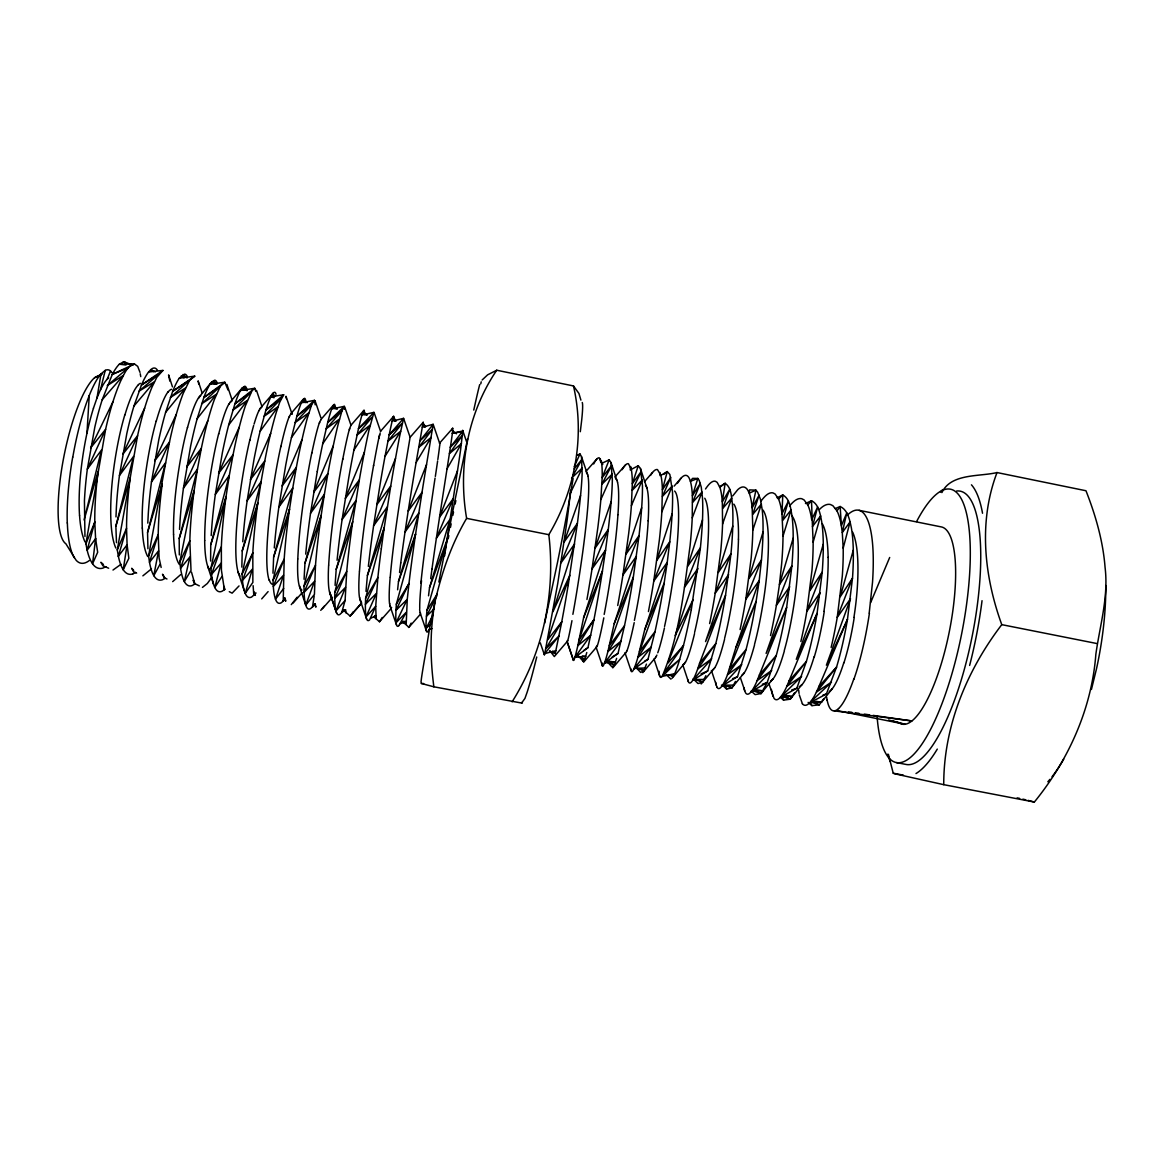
<?xml version="1.0" encoding="UTF-8"?>
<svg xmlns="http://www.w3.org/2000/svg" width="1164" height="1164" viewBox="0 0 1164 1164"><rect width="100%" height="100%" fill="white"/><g stroke="black" fill="none" stroke-linecap="round" stroke-linejoin="round"><path stroke-width="1.5" d="M740.1 629.549A101.559 14.826 -81.4 0 0 745.818 599.329L751.187 557.963A101.501 17.562 -81.4 0 0 752.832 530.042L752.177 507.824A101.53 19.803 -80.5 0 0 749.238 493.172L747.812 490.219A101.617 20.603 -78.9 0 0 737.685 489.753L732.738 495.908M335.072 585.303L336.207 569.312L352.721 521.632L334.825 592.258L334.781 598.383A103.043 11.713 -80.4 0 0 335.916 611.013L345.111 600.391L346.727 571.364A102.956 8.846 -81.4 0 1 352.707 521.647L359.341 479.888A102.956 6.009 -81.4 0 1 364.405 452.229A102.97 3.71 -80.4 0 1 368.843 430.709L373.95 412.362L361.975 415.039A103.014 4.365 -80.5 0 0 358.512 428.527M228.1 390.129L224.783 382.228L220.229 386.448L214.336 399.616A103.567 13.371 -80.5 0 0 207.789 420.844A103.552 15.685 -81.5 0 0 201.328 448.402L197.444 469.15L179.198 538.583L179.314 554.922M241.836 567.115L242.228 550.921L261.056 481.78L264.752 461.046A103.305 11.786 -81.5 0 1 270.659 433.445A103.32 9.487 -80.5 0 1 276.363 412.1L279.724 402.191L283.681 394.814L270.95 396.677A103.363 10.141 -80.5 0 0 265.93 409.961L260.096 431.32A103.349 12.44 -81.5 0 0 254.087 458.922L247.132 500.767A103.407 15.292 -81.4 0 0 243.552 532.006L242.767 541.769M709.618 623.555A101.675 13.008 -81.4 0 0 715.205 593.276L720.662 551.882A101.617 15.758 -81.4 0 0 722.582 523.989L722.32 501.815A101.646 17.998 -80.5 0 0 719.847 487.25L717.126 482.333L715.438 481.314A101.617 18.77 -78.8 0 0 707.072 486.785A101.748 17.766 -77.2 0 0 705.515 488.982M255.789 391.38L254.756 388.281L252.253 390.187L245.386 405.858A103.436 11.422 -80.5 0 0 239.26 427.159A103.436 13.735 -81.5 0 0 233.076 454.731L229.293 475.465L210.742 544.752L210.611 561.033M272.987 573.197L273.627 557.061L292.761 488.065L296.354 467.331A103.189 9.85 -81.4 0 1 301.985 439.73A103.203 7.551 -80.5 0 1 307.267 418.312L311.588 404.883L314.484 400.343L315.182 404.81M393.679 417.629A102.883 1.659 -78.8 0 0 393.592 416.392L392.166 421.135L403.588 418.342L399.528 436.878A102.854 1.804 -80.4 0 0 395.498 458.485A102.839 4.089 -81.4 0 0 390.711 486.145L384.193 527.859L365.612 598.252L365.409 604.334A102.927 9.778 -80.4 0 0 366.034 616.847L375.71 606.342L377.878 577.46A102.839 6.926 -81.4 0 1 381.283 548.768M451.996 429.763A102.752 2.139 -78.9 0 1 452.665 430.695L452.359 433.284L462.792 430.986L460.682 449.173A102.621 1.979 -80.4 0 1 457.481 470.838L446.918 540.256A102.665 3.114 -81.4 0 0 445.39 550.688M659.1 671.279A101.719 8.323 -78.7 0 0 662.171 676.4C679.66 635.399 684.068 589.697 690.077 545.785A101.734 13.924 -81.4 0 0 692.245 517.907L692.391 495.791A101.748 16.18 -80.5 0 0 690.398 481.299L689.321 478.419A101.835 16.98 -78.9 0 0 680.925 478.302L674.116 486.13M273.627 557.061L289.53 509.148A103.189 12.702 -81.4 0 0 284.191 559.142L283.216 601.133L281.31 602.705A103.174 16.252 -78.8 0 1 275.504 599.227A103.276 15.583 -80.4 0 1 273.307 586.409L273.031 580.225L289.53 509.148L292.761 488.065L278.865 507.038A103.29 13.357 -81.4 0 0 275.141 538.204L274.282 547.938M943.742 784.667C943.567 726.409 966.775 670.493 1001.768 624.646C984.177 576.18 978.298 521.603 997.024 472.555L1085.968 490.742C1095.615 515.317 1103.021 540.998 1105.072 567.406C1108.695 596.943 1099.834 625.563 1095.848 654.328C1091.759 708.672 1068.523 760.048 1034.345 802.054L943.742 784.667L894.374 773.711L893.225 773.202L888.394 754.33M242.025 574.187L252.821 552.987L252.864 582.437L245.182 593.407A103.392 17.533 -80.4 0 1 242.461 580.399L242.025 574.187L257.826 502.892L261.056 481.78L247.132 500.767L264.752 461.046L250.362 479.655L270.659 433.445M782.048 512.102L782.79 494.918L777.116 497.814M115.978 516.918L116.415 507.053A103.887 23.178 -81.5 0 1 119.441 475.538L126.818 433.561A103.829 20.283 -81.5 0 1 133.947 406.061L141.499 384.949L162.916 370.428L148.599 372A103.843 17.969 -80.5 0 0 141.499 384.935M304.066 579.265L304.953 563.187L324.378 494.336L327.884 473.617A103.072 7.93 -81.4 0 1 333.224 445.987A103.087 5.631 -80.5 0 1 338.098 424.525L341.91 410.994L344.253 406.352L331.696 408.942A103.13 6.286 -80.5 0 0 327.724 422.357M648.435 611.551A101.908 9.341 -81.4 0 0 653.761 581.127L659.406 539.674A101.85 12.106 -81.4 0 0 661.85 511.825L662.389 489.753A101.865 14.346 -80.5 0 0 660.876 475.349L657.5 469.616A101.85 15.132 -78.8 0 0 650.501 475.392M147.799 523.145L148.308 513.324A103.756 21.185 -81.5 0 1 151.48 481.867L158.755 439.919A103.712 18.304 -81.5 0 1 165.608 412.405L172.723 391.235A103.727 16.005 -80.5 0 1 179.3 378.184L184.61 374.124A103.698 15.19 -78.8 0 1 187.215 376.307M396.327 604.232L408.971 583.542L407.255 599.387L395.964 610.285L396.327 604.232L415.592 534.058L422.008 492.372A102.723 2.197 -81.4 0 1 426.519 464.698L433.154 424.307L422.299 427.217L416.072 462.574L431.073 437.46L418.705 447.413L432.441 429.254L419.84 440.952L433.154 424.307L439.628 443.208A85.554 2.037 -78.7 0 1 439.803 443.251M79.545 515.637A86.587 21.738 -82.1 0 1 82.062 461.57A86.573 18.828 -82.1 0 1 86.98 433.124L89.25 395.527A94.808 20.108 -79.9 0 1 101.006 373.862L105.24 370.385A92.902 19.235 -78.7 0 1 110.507 370.952L111.933 372.655M179.532 529.373L180.129 519.566A103.64 19.221 -81.5 0 1 183.446 488.182L190.605 446.263A103.581 16.34 -81.5 0 1 197.167 418.72L203.86 397.506L224.783 382.228L209.927 384.367A103.611 14.041 -80.5 0 0 203.86 397.477M617.72 605.513A102.01 7.493 -81.4 0 0 622.929 575.031L628.676 533.548A101.966 10.258 -81.4 0 0 631.383 505.714L632.314 483.715A101.981 12.513 -80.4 0 0 631.295 469.383L628.444 463.752A101.952 13.299 -78.8 0 0 622.129 469.689M211.193 535.571L211.877 525.808A103.523 17.256 -81.5 0 1 215.325 494.482L222.382 452.592A103.465 14.39 -81.5 0 1 228.668 425.035L234.939 403.748A103.494 12.091 -80.5 0 1 240.468 390.507L244.673 386.244A103.465 11.276 -78.8 0 1 247.132 390.668M366.005 591.341L367.402 575.409L387.379 506.849L373.6 525.764A102.941 7.566 -81.4 0 0 369.468 556.727L368.348 566.388M586.947 599.475A102.126 5.645 -81.4 0 0 592.025 568.934L597.874 527.408A102.068 8.424 -81.4 0 0 600.842 499.603L602.166 477.647A102.097 10.68 -80.4 0 0 601.643 463.403L599.329 457.874A102.068 11.451 -78.8 0 0 593.684 463.956M428.527 595.808L429.531 587.573L446.918 540.256L426.97 610.212L426.461 616.222A102.694 5.951 -80.4 0 0 426.039 628.487L430.782 623.933M544.446 653.746A102.17 0.917 -78.7 0 0 544.752 653.615L557.745 583.47L566.984 521.268A102.185 6.562 -81.4 0 0 570.229 493.478L570.535 490.262M630.233 469.994L630.568 466.546L631.324 469.863M305.71 554.108L306.656 544.417A103.174 11.407 -81.4 0 1 310.526 513.295L317.277 471.507M337.065 560.248L338.098 550.587A103.058 9.487 -81.4 0 1 342.1 519.537L348.749 477.778A102.999 6.649 -81.4 0 1 353.9 450.133L358.497 428.614L373.95 412.362M869.202 613.108L872.534 582.146A101.064 24.735 -81.5 0 0 873.16 554.151A101.079 26.961 -80.5 0 0 866.103 516.758A101.137 27.761 -78.9 0 0 859.119 510.327A101.05 27.718 -78.8 0 0 847.436 515.07M397.608 589.77L398.495 581.491L418.778 513.077L405.028 531.977A102.825 5.645 -81.4 0 0 400.765 562.867M420.99 682.22L421.426 678.525A153.983 2.313 -78.8 0 1 426.126 650.312C432.819 604.611 442.946 558.604 466.618 518.358C457.859 467.361 467.477 413.322 496.722 370.239L573.488 385.939L578.944 393.476L580.909 400.11M580.298 431.713L581.651 420.495A153.386 7.377 -78.8 0 0 582.247 402.482M399.558 572.499L400.751 562.896M430.695 578.61L431.975 569.036M450.41 447.107L447.049 468.786L461.453 443.586L449.42 453.582L462.486 435.321L450.41 447.107L462.792 430.986M314.164 596.186L312.534 606.822L310.817 608.423A103.058 14.303 -78.8 0 1 305.754 605.091L299.424 586.307A85.903 12.557 -80.7 0 1 297.766 559.069M118.364 556.261A103.872 25.433 -80.5 0 0 123.224 569.734L127.094 544.737L126.541 528.281A103.785 22.494 -81.5 0 1 130.237 477.677L137.585 435.7A103.785 19.628 -81.5 0 1 144.627 408.2A103.8 17.3 -80.5 0 1 152.033 387.074L156.762 377.398L162.916 370.428M422.299 427.217L423.201 422.299L410.048 437.358M568.178 585.521L577.402 523.334A102.156 7.188 -81.4 0 0 580.56 495.515A102.17 9.443 -80.4 0 0 582.146 473.617L581.505 456.652L579.978 453.96L576.762 455.342M404.417 471.362L410.106 437.257L403.588 418.342L389.198 434.798L385.022 456.346A102.883 4.729 -81.4 0 0 380.148 484.049L373.6 525.764L390.711 486.13L376.787 504.739L395.498 458.456M435.103 601.846C429.763 629.84 430.127 658.635 433.866 686.804L521.574 703.041L524.935 698.429L527.132 692.231A153.386 7.377 -78.8 0 0 536.72 657.005M93.455 408.2L96.976 398.015L101.006 373.877M105.924 566.723L102.912 568.09A103.872 28.096 -78.8 0 1 92.553 563.754A103.989 27.427 -80.5 0 1 87.154 550.194L85.903 543.763L105.604 429.327A103.902 21.607 -81.6 0 1 112.923 401.842A103.916 19.279 -80.5 0 1 120.765 380.788C124.17 374.561 126.789 365.962 134.471 363.997L137.701 366.354L139.986 372.349M123.209 569.734L128.855 558.313L127.094 544.737L118.364 556.276L117.273 549.874L130.237 477.677L115.862 526.186L116.487 542.671M691.285 609.747L700.393 547.837A101.69 14.55 -81.4 0 0 702.489 519.959A101.705 16.791 -80.5 0 0 702.474 497.828L701.266 487.178L699.2 480.412L697.833 478.448L692.565 478.36L690.398 481.299L697.833 478.448L692.391 495.791L700.335 483.307L692.58 502.441L701.994 492.037L692.26 517.907M165.288 578.246L162.654 579.672A103.64 24.109 -78.8 0 1 153.823 575.627A103.756 23.44 -80.4 0 1 149.501 562.314L148.57 555.97L169.493 442.058A103.669 17.649 -81.5 0 1 176.244 414.529A103.683 15.336 -80.5 0 1 183.228 393.345L189.63 380.264L194.752 376.161L179.3 378.184M547.691 639.807L561.776 621.838L555.228 653.586L549.495 651.04M438.872 582.058L442.8 561.79A153.983 2.313 -78.8 0 1 455.895 495.777L467.593 438.857M191.493 572.106L194.868 583.979L192.409 585.448A103.523 22.131 -78.8 0 1 184.349 581.549A103.625 21.461 -80.4 0 1 180.566 568.367L179.794 562.052L194.184 490.306L197.444 469.15L183.432 488.182L201.328 448.402L186.691 467.011L207.789 420.844M512.116 701.819C543.282 652.364 555.723 592.592 548.811 534.683C575.249 490.306 585.056 436.5 573.488 385.939M611.144 501.655L595.139 548.069L608.263 529.489L592.025 568.934L605.556 550.136L602.443 570.986L579.119 639.851L593.931 619.728L587.966 647.635L574.871 657.398A102.126 3.448 -80.3 0 0 577.824 645.656L583.601 617.72L605.556 550.136L608.263 529.489A102.039 9.05 -81.4 0 0 611.144 501.655A102.054 11.291 -80.4 0 0 612.337 479.684L611.027 462.603L609.15 459.853L601.643 463.403M225.045 589.493L223.794 586.147L224.39 589.712L222.12 591.21A103.407 20.166 -78.8 0 1 214.802 587.456A103.509 19.497 -80.4 0 1 211.542 574.39L210.946 568.134L226.049 496.606L229.293 475.465L215.325 494.482L233.076 454.731L218.57 473.341L239.26 427.144M422.823 423.914L423.201 422.299M544.621 623.22L557.556 562.168A153.386 7.377 -78.8 0 0 573.125 478.491M317.277 471.507A103.116 8.57 -81.4 0 1 322.704 443.877L327.71 422.416L344.253 406.352L344.428 409.277M641.655 507.766L626.043 554.195L639.036 535.615L622.929 575.031L636.432 556.261L614.199 623.7L607.899 651.52A102.01 5.311 -80.3 0 1 604.422 663.131L618.011 653.484L624.501 625.723A101.981 8.119 -81.4 0 0 633.332 577.097L639.036 535.615A101.923 10.883 -81.4 0 0 641.67 507.766A101.937 13.139 -80.5 0 0 642.455 485.752L640.476 468.554L638.25 465.731L631.295 469.383M941.909 492.605C951.003 473.166 979.288 476.818 997.024 472.555M480.776 383.785L481.227 381.836M301.985 439.716L282.081 485.941L296.354 467.331L278.865 507.038L285.718 465.222A103.232 10.505 -81.4 0 1 291.437 437.62L296.864 416.217A103.247 8.206 -80.5 0 1 301.36 402.788L304.444 398.321A103.232 7.406 -78.8 0 1 305.826 402.468M660.876 475.349L667.278 471.595L669.867 474.49L672.501 491.79A101.821 14.972 -80.5 0 1 672.108 513.877A101.806 12.717 -81.4 0 1 669.751 541.74L667.234 562.372L644.725 629.68L637.887 657.354A101.894 7.159 -80.4 0 1 633.929 668.864A101.792 6.489 -78.8 0 1 631.019 670.464M304.953 563.187L321.162 515.405A103.072 10.767 -81.4 0 0 315.488 565.268L314.425 594.426L305.739 605.164A103.16 13.648 -80.4 0 1 304.08 592.389L303.964 586.249L321.162 515.405L324.378 494.336L310.512 513.295L327.884 473.617L313.727 492.227L333.224 445.972M105.24 370.385L100.526 389.576L96.976 398.015M1091.425 689.466L1096.532 668.674A150.476 53.675 -78.8 0 0 1105.8 585.521M115.862 526.186L133.511 456.463L119.441 475.538L137.585 435.7L122.715 454.324L144.627 408.186M147.93 548.797L147.566 532.385L165.521 462.821L151.48 481.867L169.493 442.058L154.739 460.682L176.244 414.529M831.14 647.431A101.224 20.239 -81.4 0 0 837.236 617.386L842.299 576.122A101.166 22.96 -81.5 0 0 843.187 548.142L850.084 521.865C848.469 515.87 846.272 509.265 840.161 506.5L835.33 508.552M702.489 519.959L687.604 566.417L700.393 547.837L684.519 587.209L697.949 568.469L675.178 635.631L693.133 599.576L667.816 663.174L683.472 645.613L679.674 659.435A101.69 9.618 -80.4 0 1 674.654 673.694L673.258 676.488L668.529 674.742M586.772 652.524L584.837 659.333L583.091 661.254L578.668 656.161M94.793 522.069L87.154 550.194L95.594 538.597L94.793 522.069L85.903 543.763M345.111 600.391L341.78 612.497L340.252 614.126A102.941 12.382 -78.8 0 1 335.945 610.94M853.285 550.165L840.277 596.71L852.499 578.159A101.137 23.556 -81.5 0 0 853.285 550.165A101.152 25.783 -80.5 0 0 851.35 527.772L850.084 521.865L842.285 532.53L843.187 548.142M800.861 641.48A101.341 18.435 -81.4 0 0 806.841 611.376L812.006 570.084A101.283 21.17 -81.5 0 0 813.141 542.118L820.605 515.928C819.15 510.108 817.375 503.546 811.497 500.724L805.459 503.532M336.207 569.312L355.922 500.593L342.1 519.537L359.341 479.888L345.301 498.498L364.405 452.214M644.725 629.68L664.135 583.179L639.487 651.607L654.997 631.688L637.887 657.354L651.36 646.995L633.929 668.864L647.984 659.319L654.997 631.688A101.865 9.952 -81.4 0 0 664.135 583.179L667.234 562.372L653.761 581.127L669.751 541.74L656.86 560.321L672.108 513.877M823.268 544.155L809.882 590.686L822.221 572.121A101.239 21.767 -81.5 0 0 823.268 544.155A101.253 23.993 -80.5 0 0 821.711 521.807L820.605 515.928L812.472 526.535L813.141 542.118M118.364 556.276L126.541 528.281L117.273 549.874M752.832 530.042L761.431 504.012L752.671 514.517L759.117 495.166L752.177 507.824L755.931 490.175L749.238 493.172L749.616 489.884L755.931 490.175L757.648 492.197L760.383 499.094L762.231 509.847A101.486 20.414 -80.5 0 1 763.017 532.079A101.472 18.173 -81.4 0 1 761.445 560L759.19 580.618L735.881 647.519L727.471 674.785A101.559 12.659 -80.4 0 1 722.015 685.96A101.457 11.989 -78.8 0 1 716.98 687.182M245.182 593.407L252.341 569.167L242.461 580.414L252.821 552.987M793.179 538.132A101.355 19.977 -81.5 0 1 791.869 566.068L779.429 584.634L781.626 564.031A101.399 19.366 -81.5 0 0 783.023 536.095L781.975 513.819A101.414 21.607 -80.5 0 0 778.541 499.094L782.79 494.918C790.109 499.08 790.589 508.435 792 515.841A101.37 22.203 -80.5 0 1 793.179 538.132L779.429 584.634L776.373 605.353A101.457 16.631 -81.4 0 1 770.524 635.529M429.531 587.573L450.09 519.289L436.384 538.175A102.708 3.754 -81.4 0 0 431.989 568.978M147.566 532.385L162.247 483.991A103.669 20.515 -81.5 0 0 158.217 534.494L159.104 558.022L161.156 567.45M763.017 532.079L748.889 578.581L761.445 560.015L745.818 599.329L759.19 580.618L756.12 601.352A101.53 15.438 -81.4 0 1 746.066 649.527L737.481 676.735L722.015 685.96L741.73 664.629L727.471 674.785L746.066 649.512L729.508 669.14L756.12 601.352L735.881 647.519M783.023 536.095L791.054 509.978L782.615 520.526L788.406 501.073L781.975 513.819M179.198 538.583L194.184 490.306A103.552 18.551 -81.5 0 0 189.834 540.678L191.012 570.404L184.334 581.593L189.863 556.989L180.551 568.367L189.834 540.663L179.794 562.052M732.782 526.026L718.29 572.513L730.948 553.933A101.588 16.369 -81.4 0 0 732.782 526.026A101.603 18.595 -80.5 0 0 732.389 503.837C731.268 496.795 731.676 487.847 725.157 483.278L719.454 486.858M616.644 658.329L614.374 665.066L611.915 666.841L607.244 661.719M210.742 544.752L226.049 496.606A103.48 16.602 -81.4 0 0 223.517 517.674A103.421 16.587 -81.4 0 0 221.349 546.847L221.422 570.171L224.39 589.712M809.504 702.94A101.21 18.086 -80.4 0 0 816.43 692.085L818.903 686.556L836.509 667.205L826.382 694.02L809.504 702.94A101.108 17.416 -78.8 0 1 802.389 703.754M242.228 550.921L257.826 502.892A103.305 14.637 -81.4 0 0 252.806 553.002M638.25 465.731L632.314 483.715L641.277 471.391L632.227 490.306L642.266 480.005L631.383 505.714M361.975 415.039L363.954 410.339A102.999 3.565 -78.8 0 1 364.361 411.911M699.564 663.305L697.673 668.98A101.661 10.84 -80.4 0 1 692.711 680.271L707.727 670.944L715.787 643.576A101.632 13.619 -81.4 0 0 725.536 595.313L730.948 553.933L715.205 593.276L728.606 574.55L705.559 641.582L725.536 595.313L699.564 663.305L715.787 643.576L697.673 668.98L711.67 658.766L692.711 680.271M84.957 536.517L84.434 500.767A104.003 25.157 -81.5 0 1 87.329 469.194L94.808 427.173A103.945 22.262 -81.6 0 1 102.228 399.703L112.311 374.372L134.471 363.997L119.339 364.216A104.003 19.919 -80.5 0 0 112.311 374.473M548.273 638.105L569.836 575.263L552.944 611.711L574.609 543.995L561.033 562.809L577.402 523.334L564.176 541.929L580.56 495.529M367.402 575.409L384.193 527.859A102.898 6.926 -81.4 0 0 381.312 548.724M722.582 523.989L731.749 498.032L722.669 508.493L729.755 489.244L722.32 501.815L725.157 483.278L719.847 487.25M398.495 581.491L415.592 534.058A102.781 5.02 -81.4 0 0 412.638 554.879A102.723 5.02 -81.4 0 0 408.957 583.586M635.777 667.263L640.68 672.414L643.852 670.784L646.457 664.12M305.739 605.164L314.527 581.302L304.08 592.403L315.502 565.253L303.964 586.249M89.25 395.527L86.849 401.886A96.641 21.956 -80.6 0 0 72.794 457.146M457.481 470.867L439.556 517.194L436.384 538.175L453.233 498.599L439.556 517.194L442.727 496.504A102.65 0.931 -81.4 0 1 447.034 468.903M759.379 674.96L757.182 680.562A101.443 14.477 -80.4 0 1 751.246 691.634L767.192 682.511L776.286 655.419A101.414 17.242 -81.4 0 0 786.646 607.39L791.869 566.068L776.373 605.353L789.701 586.685L766.116 653.426L786.646 607.39L759.379 674.96L776.286 655.419L757.182 680.562L771.703 670.479L751.246 691.634M609.15 459.853L602.166 477.647L611.638 465.411L601.933 484.224L612.308 473.966L600.842 499.589M426.519 464.669L408.2 510.981L405.028 531.977L422.008 492.372L408.2 510.981L411.474 490.277A102.767 2.823 -81.4 0 1 416.072 462.617M661.85 511.811L672.166 486.028L662.432 496.388L670.842 477.356L662.389 489.753L667.278 471.595L663.669 474.417M366.049 616.774A102.825 10.447 -78.8 0 0 369.599 619.874L375.71 606.342L376.161 618.826L379.493 621.751L391.264 608.35M100.511 389.867A86.587 16.398 -80.8 0 1 107.19 379.289L110.507 370.952M583.601 617.72L602.443 570.986A102.097 6.256 -81.4 0 1 593.916 619.757M331.696 408.942L334.228 404.33A103.116 5.485 -78.8 0 1 335.072 408.317M614.199 623.7L633.332 577.097L609.339 645.729L624.501 625.723L607.899 651.52L621.096 641.102L604.422 663.131M789.177 680.765L806.434 661.312L786.835 686.338L801.618 676.313L780.404 697.294A101.326 16.281 -80.4 0 0 786.835 686.323L817.084 613.399L822.221 572.121L806.841 611.376L820.14 592.723L796.278 659.333L817.084 613.399A101.297 19.046 -81.4 0 1 806.434 661.327L796.816 688.273L780.404 697.294A101.224 15.612 -78.8 0 1 773.987 698.24L768.764 683.297M841.368 525.764L846.795 512.858L842.285 532.53L841.368 525.764A101.195 25.186 -80.5 0 0 836.974 510.88L832.9 505.714L830.514 504.55A101.166 25.943 -78.8 0 0 819.485 509.439M870.599 602.734L889.689 557.469M818.903 686.556L847.465 619.408L852.499 578.159L837.236 617.386L850.506 598.747L826.382 665.226L847.465 619.408A101.195 20.836 -81.4 0 1 836.509 667.219M366.034 616.862L376.423 593.364L365.409 604.334L377.878 577.46L365.612 598.252M148.57 555.97L158.231 534.48L149.487 562.328L158.522 550.863L153.808 575.671L159.963 564.365M574.143 466.764L579.978 453.96M693.235 678.874L698.022 683.544L702.59 682.191L705.879 675.673M570.229 493.463L582.276 467.928L571.568 478.128M395.978 610.256A102.81 7.872 -80.4 0 0 396.066 622.682L407.255 599.387L406.178 624.661L408.782 627.425L420.553 614.039M112.923 401.842L90.603 447.951L105.604 429.327L87.315 469.194L101.428 450.104L84.07 519.973L98.154 471.333A103.902 24.488 -81.5 0 0 94.793 522.069M395.964 610.285L408.971 583.542M210.946 568.134L221.364 546.833L211.542 574.405L221.145 563.085L214.802 587.514L221.975 576.427M722.844 685.567L726.598 689.088L731.865 687.866L735.488 681.435M436.791 595.866L426.461 616.222L434.157 608.99M284.816 597.99L283.216 601.133L284.816 597.99L285.689 601.264L285.238 598.645M426.039 628.516L433.226 614.636M273.031 580.225L284.191 559.127L273.307 586.423L283.478 575.234L275.49 599.285L283.681 588.431M398.917 625.519L406.251 612.279L396.066 622.696M408.782 627.425L411.154 623.104M573.299 475.014L581.942 459.416L574.172 468.859M274.064 397.724L270.95 396.677L272.332 394.247A103.45 9.341 -78.9 0 1 274.588 392.297A103.392 9.327 -78.9 0 1 276.057 394.29M334.825 592.258L346.727 571.364L334.781 598.383L345.504 587.34L335.916 611.013L329.558 592.214A85.816 10.942 -80.7 0 1 328.641 565.209M428.148 631.194L429.152 629.448L431.946 628.618M561.776 621.838L545.887 648.697L559.04 635.937L544.752 653.615L555.941 650.647M794.503 692.9L790.211 699.2L783.561 700.131L780.84 697.745M297.126 597.234L291.262 604.625M593.931 619.728L577.824 645.671L590.759 635.18L574.871 657.398M385.022 456.346L400.62 431.335L387.918 441.214L402.337 423.187L389.198 434.798M677.346 483.409L680.925 478.288M426.97 610.212L437.184 594.018M379.493 621.751L382.228 617.487M353.9 450.119L370.108 425.18L357.057 435.016L372.16 417.09L358.497 428.614M211.673 577.562L207.323 583.513L202.434 587.398M808.136 702.401L811.948 705.646L819.296 704.831L823.908 698.618M322.704 443.862L339.51 419.025L326.124 428.803L341.91 410.994L327.71 422.416M268.113 591.603L261.711 598.893M291.437 437.606L308.838 412.842L295.118 422.576L311.588 404.883L296.864 416.217L314.484 400.343L301.36 402.817M751.202 691.067L755.101 694.617L761.081 693.54L767.192 682.511L762.347 684.257M683.472 645.613L664.688 671.759L679.674 659.435L662.171 676.4L674.654 673.694M836.974 510.88L840.161 506.5L841.252 524.018M260.096 431.32L278.109 406.658L264.039 416.319L281.208 398.743L265.93 409.99L283.681 394.814M239.027 585.943L232.102 593.16L229.279 591.69M314.382 604.305L312.534 606.822L315.226 603.898L315.924 607.142L314.382 604.305L315.226 603.898M344.326 610.969L350.146 616.062L353.23 611.857M209.927 384.367L214.671 380.192A103.581 13.226 -78.8 0 1 216.897 382.287M228.668 425.02L247.292 400.445L232.887 410.063L250.755 392.603L234.939 403.748L254.756 388.281L240.468 390.537M482.158 379.973L487.629 374.823L496.722 370.239M197.167 418.72L216.417 394.232L201.663 403.792L220.229 386.448L203.86 397.506M811.323 701.936L821.537 702.227L832.245 688.622M781.932 696.45L790.211 699.2L801.836 684.679A84.274 13.197 -78.8 0 1 799.319 686.6M836.509 667.205L816.43 692.085L831.474 682.133L810.799 701.717M752.468 690.63L761.081 693.54L772.838 679.005M165.594 412.391L185.469 387.99L170.351 397.506L189.63 380.264L172.723 391.235L194.752 376.161M723.775 685.058L731.865 687.866L743.781 673.316M320.74 610.343L324.174 606.211M701.179 683.966L713.707 668.936M198.622 397.622L211.673 381.996L216.155 384.207M672.021 678.306L684.621 663.247M133.947 406.047L154.434 381.748L138.982 391.191L158.959 374.081L141.499 384.949M229.963 402.395L242.039 388.121L246.637 390.493M642.775 672.632L654.837 658.402M260.11 408.477L273.555 392.777M180.682 574.609L172.679 581.622M612.773 667.889L625.737 652.728M290.855 413.686L303.6 398.845L307.151 402.729M583.586 662.229L596.274 647.417M320.755 419.709L333.573 404.897L336.789 408.709M567.159 641.742L573.445 660.323L567.101 641.611L554.326 656.554L550.077 651.054M807.801 504.987L811.497 500.724L812.472 526.535L817.637 506.966L811.701 519.799A101.297 23.396 -80.5 0 0 807.801 504.987L804.048 499.894L801.836 498.759A101.283 24.168 -78.8 0 0 791.476 503.794A101.399 23.178 -77.2 0 0 789.599 505.933M102.228 399.688L123.34 375.477L107.263 385.56L128.215 367.882L112.311 374.372M350.888 425.326L363.954 410.339M380.526 431.306L393.607 416.319M644.463 481.721L652.451 472.54M293.095 603.039L302.189 592.694M322.399 608.728L332.526 597.205M586.03 471.304L596.797 459.038M614.825 477.08L625.577 464.843M439.454 443.266L452.709 428.265M351.63 614.403L360.68 604.174M350.146 616.062L361.757 602.952M256.036 592.985L251.744 596.957A103.29 18.202 -78.8 0 1 245.197 593.349M151.407 568.92L142.881 575.845M148.599 372L150.723 369.701A103.858 17.154 -78.9 0 1 157.46 370.341M121.041 564.264L112.995 570.04M107.204 379.129L108.703 377.907M345.548 609.791L341.78 612.497L343.453 609.951L345.548 609.791L346.072 612.992M583.615 650.589L587.966 647.635M612.235 656.947L618.011 653.484M89.308 560.539A102.199 27.092 -78.9 0 1 76.024 560.117L65.897 543.792A86.471 21.156 -78.8 0 1 62.478 464.232A86.471 21.156 -78.8 0 1 94.575 377.733L97.718 375.972M644.856 661.007L647.984 659.319M370.967 618.157L375.812 615.669M132.812 573.896L135.65 572.484M701.077 673.84L707.727 670.944M94.575 377.733L100.948 375.026M732.578 678.67L737.481 676.735M400.096 623.817L406.003 621.532L402.948 621.314M99.289 375.084L102.49 373.906M791.68 689.961L796.816 688.273M823.006 695.039L826.382 694.02M452.359 433.284L461.788 431.786M575.22 657.311L585.725 656.423L582.306 655.929M605.469 662.811L615.436 662.2L608.845 661.21M634.336 668.427L645.074 667.961M270.95 396.677L274.297 396.589M692.696 679.587L704.162 679.427M721.433 685.159L733.611 685.145M752.948 690.747L762.987 690.849L756.033 689.714M781.699 696.334L792.291 696.552L785.525 695.417M423.667 683.559L421.062 683.399L433.866 686.804M126.018 365.001L119.339 364.216L123.399 361.946L132.929 364.885M834.268 710.855L911.921 720.952L873.087 715.38M848.381 711.83L851.903 712.324M855.438 712.834L858.974 713.343M864.27 714.099L869.566 714.871M816.168 701.325L821.537 702.227M896.498 762.595L906.276 764.486A139.287 39.911 -78.8 0 0 973.526 629.157A139.287 39.911 -78.8 0 0 956.604 491.019M893.225 773.202L903.439 775.166M466.618 518.358L548.811 534.683M1001.768 624.646L1096.735 643.503M859.119 510.327L941.37 526.928A100.555 28.154 -78.8 0 1 948.151 637.203A100.555 28.154 -78.8 0 1 899.015 722.757L888.627 720.021M837.804 710.709L905.068 724.27L892.817 721.054M1017.176 797.864L1019.62 798.417M1022.865 799.144L1025.702 799.799M1028.132 800.381L1034.345 802.054M811.279 702.241L819.296 704.831L811.599 700.99M521.385 702.547L522.403 702.969M694.166 679.165L702.59 682.191L699.52 680.358M635.631 667.627L643.852 670.784L640.957 668.849M606.808 662.04L614.374 665.066L611.42 662.942M578.508 656.671L584.837 659.333M108.659 568.221L102.898 565.791L100.919 562.27L103.421 564.496M136.654 573.11L133.54 571.742L131.736 568.265L133.7 570.375M155.394 371.84L150.723 369.701L153.692 371.665M166.961 578.988L164.109 577.679L162.494 574.23L164.357 576.908M184.421 377.369L181.235 375.856L183.999 377.791M199.306 585.87L194.606 583.586L193.18 580.196L194.868 583.979M787.068 697.556L790.211 699.2M275.49 395.949L272.332 394.247L274.908 396.371M758.128 691.94L761.081 693.54M728.868 686.163L731.865 687.866M305.477 402.002L302.567 400.343L305.143 402.642M337.211 409.131L332.729 406.44L335.305 408.928M126.41 363.837L123.399 361.946A103.989 19.133 -78.9 0 1 126.789 363.255M670.42 674.713L673.258 676.488M366.893 415.126L362.819 412.507L365.103 414.937M395.629 420.495L392.835 418.574L395.105 421.237M402.599 622.071L406.178 624.661M211.673 381.996L214.452 384.047M425.675 426.781L422.794 424.613L424.744 427.217M242.039 388.121L244.847 390.304M452.68 430.651L456.463 433.794M552.536 651.287L555.228 653.586M183.01 374.488L187.069 377.965M373.688 616.673L376.161 618.826L375.114 615.509M213.259 380.599L217.042 384.018M247.263 390.362L243.436 386.695L245.138 389.707M666.201 674.538L670.944 679.165M366.704 415.097L363.474 410.936L364.623 414.195M396.182 421.048L393.316 416.959L394.334 420.422M423.085 422.969L424.962 425.98M802.389 703.784L799.275 694.821M778.541 499.08L775.137 494.045L773.1 492.954A101.384 22.363 -78.8 0 0 763.395 498.134A101.515 21.374 -77.2 0 0 760.718 501.538M810.726 703.056L811.948 705.646M740.42 677.797L745.513 692.755A101.341 13.808 -78.8 0 0 751.231 691.692M601.075 460.595L602.734 464.494M725.245 685.785L726.598 689.088M782.514 697.571L783.561 700.131M711.408 670.464L716.98 687.226M420.058 612.599L426.271 630.626M540.285 642.834L544.359 654.677M374.168 412.74L380.599 431.422M596.099 647.242L602.486 665.953M462.646 430.273L466.517 441.578M344.66 406.774L351.077 425.5A85.845 2.721 -78.7 0 0 349.375 429.749M389.925 605.658L396.473 624.85M315.08 400.809L320.9 417.847M292.164 414.369L286.009 396.284L286.373 398.67M360.069 599.824L366.616 619.059M330.139 593.975L336.687 613.253M581.505 456.652L587.558 474.621M625.024 652.873L631.004 670.537L630.757 668.572M256.473 390.333L262.031 406.789M226.878 384.353L232.305 400.605M682.817 664.95L688.375 681.668A101.559 10.17 -78.8 0 0 692.696 680.358M654.139 659.377L659.726 676.109M202.1 392.821L198.113 380.861L198.797 384.207M611.027 462.603L616.949 480.557M238.111 572.048L244.062 590.075M640.476 468.554L646.951 488.269A84.87 12.077 -80.8 0 1 648.159 520.846M172.476 386.87L168.576 374.91L169.828 381.108M207.643 566.068L213.492 584.139M255.411 595.386L254.349 592.069L253.825 595.43L253.112 585.681M772.881 696.159L771.354 689.394M687.793 679.645L688.375 681.668M582.262 657.82L583.091 661.254M743.869 687.706L744.582 690.659M715.671 682.235L716.209 685.159M140.233 373.775L140.757 376.612M826.658 697.149L827.124 700.233M600.304 458.747L600.697 462.312M602.152 663.029L602.21 664.95A101.908 4.641 -78.8 0 0 604.392 663.32M659.973 472.497L660.032 475.654M916.592 521.559A139.345 39.081 -78.8 0 1 969.743 536.197A139.345 39.081 -78.8 0 1 931.084 728.431A139.345 39.081 -78.8 0 1 877.176 717.548M74.278 557.731A100.264 26.103 -80 0 1 67.352 522.84M67.265 523.029A98.46 24.284 -80.6 0 1 72.706 457.117M799.057 693.366A101.152 18.551 -77.1 0 1 798.722 690.208M869.421 613.137A101.05 22.232 -81.5 0 1 853.881 679.296M853.838 678.888A101.05 19.861 -80.4 0 1 838.531 708.57M838.531 708.614A101.006 19.206 -78.8 0 1 827.138 700.102M132.812 573.91A103.756 26.103 -78.8 0 1 123.224 569.691M398.903 625.577A102.708 8.541 -78.8 0 1 396.095 622.58M428.134 631.266A102.592 6.62 -78.8 0 1 426.068 628.371M444.633 555.883A102.665 3.114 -81.4 0 1 445.128 552.434M568.178 585.259A102.112 4.35 -81.3 0 1 561.819 621.372M574.798 657.704A102.025 2.779 -78.8 0 1 573.401 659.173M691.271 609.645A101.646 11.727 -81.4 0 1 683.472 645.438M389.227 434.652A102.898 2.459 -80.5 0 1 392.181 421.048M452.345 433.445A102.665 1.339 -80.4 0 1 450.366 447.354M971.445 484.821A151.145 43.344 -78.8 0 1 982.532 513.251M982.038 600.682A151.145 43.344 -78.8 0 1 969.627 665.444M937.282 749.107A151.145 43.344 -78.8 0 1 915.995 773.551M890.402 761.78A151.145 43.344 -78.8 0 1 887.666 754.228M940.512 492.081A151.145 43.344 -78.8 0 1 942.767 489.564M86.98 433.139A86.573 18.813 -82.1 0 1 93.455 408.229M85.045 541.944A86.587 24.037 -80.8 0 1 79.574 515.579M137.745 385.313A86.543 13.983 -78.9 0 1 140.393 383.334M124.897 414.966A86.514 14.754 -80.8 0 1 137.716 385.517M124.883 414.646A86.5 17.154 -82.1 0 0 113.825 467.986A86.5 20.079 -82.1 0 0 110.958 521.865A86.485 22.378 -80.8 0 0 115.803 547.997M168.125 392.006A86.427 12.44 -78.6 0 1 171.661 389.314M156.223 421.339A86.412 13.124 -80.8 0 1 168.183 391.701M156.223 420.975A86.398 15.525 -82.1 0 0 145.5 474.374A86.398 18.435 -82 0 0 142.284 528.092M147.712 556.523A86.383 20.705 -80.8 0 1 142.328 528.019M198.52 398.19A86.325 10.796 -78.6 0 1 200.717 395.775M187.491 427.683A86.311 11.495 -80.8 0 1 198.593 397.841M187.491 427.348A86.311 13.881 -82 0 0 177.117 480.761A86.296 16.791 -82 0 0 173.538 534.305M179.387 564.453A86.281 19.075 -80.8 0 1 173.567 534.247M228.857 404.374A86.238 9.167 -78.6 0 1 231.651 401.42M218.687 434.07A86.209 9.865 -80.7 0 1 228.93 404.01M218.687 433.634A86.209 12.266 -82 0 0 208.632 487.119A86.194 15.161 -82 0 0 204.719 540.489M208.603 568.527A86.194 17.445 -80.7 0 1 204.689 540.576M209.753 570.127A86.194 18.086 -79 0 1 208.705 568.134M259.106 410.616A86.136 7.551 -78.6 0 1 261.536 407.473M249.809 440.385A86.121 8.264 -80.7 0 1 253.665 425.5M254.087 424.074A86.121 8.264 -80.7 0 1 259.208 410.135M249.823 439.977A86.107 10.651 -82 0 0 240.104 493.463A86.092 13.546 -82 0 0 235.812 546.687A86.107 15.787 -80.7 0 0 238.955 574.449M239.973 576.034A86.092 16.456 -79 0 1 239.057 574.07M289.298 416.858A86.034 5.936 -78.7 0 1 291.873 413.438M280.844 446.743A86.02 6.664 -80.7 0 1 289.414 416.261M280.873 446.307A86.005 9.021 -82 0 0 271.488 499.793A86.005 11.916 -81.9 0 0 266.847 552.842A86.005 14.157 -80.7 0 0 269.233 580.385M272.1 584.212A86.005 14.841 -78.9 0 1 269.32 580.021M319.387 423.216A85.932 4.321 -78.7 0 1 321.133 419.578M311.821 453.087A85.918 5.063 -80.7 0 1 319.547 422.401M311.865 452.578A85.903 7.42 -82 0 0 302.8 506.122A85.903 10.287 -81.9 0 0 297.809 558.895M301.927 590.032A85.903 13.226 -78.9 0 1 299.526 585.914M342.725 459.474A85.83 3.463 -80.7 0 1 349.607 428.556M342.783 458.878A85.816 5.82 -81.9 0 0 334.039 512.422A85.801 8.686 -81.9 0 0 328.685 565.02M330.882 594.993A85.801 11.611 -78.9 0 1 329.659 591.778M378.911 438.261A85.743 1.135 -78.7 0 1 380.206 432.906M373.542 465.847A85.729 1.892 -80.8 0 1 379.609 434.696M373.629 465.207A85.714 4.234 -81.9 0 0 365.205 518.707A85.7 7.1 -81.9 0 0 359.487 571.131M359.603 598.107A85.714 9.341 -80.7 0 1 359.443 571.32M361.364 601.599A85.714 10.01 -78.9 0 1 359.705 597.656M404.388 471.682A85.612 2.634 -81.9 0 0 396.313 524.964A85.612 5.485 -81.9 0 0 390.231 577.097M389.591 603.971A85.612 7.741 -80.7 0 1 390.158 577.431M391.628 607.564A85.612 8.41 -78.9 0 1 389.693 603.49M439.861 443.804A85.554 2.037 -78.7 0 1 439.803 444.954M439.643 445.652A85.539 1.266 -80.7 0 1 437.824 459.547M437.62 461.002A85.539 1.266 -80.7 0 1 435.336 476.44M435.06 478.098A85.525 1.062 -81.9 0 0 427.319 531.206A85.51 3.914 -81.9 0 0 420.888 583.12M419.753 608.423A85.51 5.805 -80.9 0 1 421.528 580.661M420.524 613.093A85.51 6.824 -78.9 0 1 419.637 609.223M586.321 472.715A85.074 9.821 -78.8 0 1 588.053 476.163M588.009 476.323A85.059 9.021 -80.8 0 1 587.645 508.523A85.045 6.722 -81.9 0 1 581.287 562.328A85.03 3.914 -81.9 0 1 572.877 614.33M571.961 620.674A85.045 1.95 -80.8 0 1 567.625 641.029M567.639 640.564A85.03 1.018 -78.8 0 1 567.246 640.855M615.465 478.593A84.972 11.349 -78.8 0 1 617.546 482.187M617.517 482.303A84.957 10.549 -80.8 0 1 617.938 514.692M617.953 514.619A84.943 8.264 -81.9 0 1 611.871 568.498A84.957 5.456 -81.9 0 1 604.189 614.403M603.81 617.866A84.943 3.477 -80.8 0 1 597.248 645.918M597.321 645.322A84.943 2.561 -78.8 0 1 596.143 647.053M645.482 485.155A84.885 12.877 -78.8 0 1 646.98 488.167M648.202 520.745A84.856 9.807 -81.9 0 1 642.383 574.652A84.856 6.984 -81.9 0 1 634.395 620.427M634.205 622.667A84.856 5.005 -80.8 0 1 626.727 651.273M626.785 650.778A84.841 4.103 -78.8 0 1 625.33 653.091M674.625 491.048A84.783 14.39 -78.8 0 1 676.357 494.118A84.768 13.59 -80.8 0 1 678.321 526.957A84.754 11.32 -81.9 0 1 672.821 580.792A84.768 8.526 -81.9 0 1 664.542 626.45M664.44 627.978A84.754 6.518 -80.8 0 1 657.762 652.786M656.889 655.056A84.754 6.518 -80.8 0 1 656.103 656.758M656.147 656.409A84.754 5.631 -78.8 0 1 654.313 658.722M704.758 498.236A84.696 15.903 -78.8 0 1 705.66 500.084A84.681 15.103 -80.8 0 1 708.425 533.083A84.666 12.833 -82 0 1 703.187 586.918A84.666 10.04 -81.9 0 1 694.602 632.43M694.559 633.58A84.666 8.032 -80.8 0 1 685.392 662.345M685.436 662.054A84.652 7.159 -78.8 0 1 683.224 664.353M733.887 504.143A84.594 17.416 -78.8 0 1 734.921 506.005A84.579 16.616 -80.8 0 1 738.442 539.194M738.471 539.107A84.565 14.346 -82 0 1 733.48 593.029A84.579 11.567 -81.9 0 1 724.59 638.396M724.575 639.269A84.565 9.53 -80.8 0 1 714.609 667.961M714.638 667.729A84.565 8.686 -78.8 0 1 712.834 669.766M762.973 510.021A84.506 18.915 -78.8 0 1 764.108 511.927A84.492 18.1 -80.8 0 1 768.4 545.276A84.477 15.845 -82 0 1 763.7 599.14A84.477 13.08 -81.9 0 1 754.519 644.376M754.519 645.031A84.477 11.029 -80.8 0 1 743.752 673.578M743.767 673.403A84.463 10.2 -78.8 0 1 741.73 675.382M791.986 515.885A84.405 20.414 -78.8 0 1 793.237 517.835A84.39 19.599 -80.8 0 1 798.286 551.358A84.39 17.344 -82 0 1 793.848 605.222A84.39 14.579 -81.9 0 1 784.361 650.312M784.376 650.865A84.375 12.528 -80.8 0 1 772.809 679.223M772.838 679.063A84.361 11.698 -78.8 0 1 770.553 680.998M822.293 523.727A84.303 21.083 -80.9 0 1 828.113 557.411M828.142 557.338A84.288 18.842 -82 0 1 823.923 611.289M824.258 611.464A84.288 16.5 -82 0 1 814.233 657.063M814.16 656.685A84.288 14.012 -80.8 0 1 801.807 684.854M852.645 532.123A84.215 22.567 -80.9 0 1 857.883 563.449A84.201 20.326 -82 0 1 853.939 617.342M854.231 617.502A84.201 17.955 -82 0 1 843.929 662.869M843.871 662.52A84.186 15.496 -80.8 0 1 830.732 690.485A84.186 14.696 -78.7 0 1 829.335 691.547M1063.721 759.146A150.476 53.675 -78.8 0 1 1052.009 776.766M1049.928 779.342A150.476 53.675 -78.8 0 1 1047.833 781.757M448.198 538.859A103.727 1.557 -78.8 0 1 448.838 535.615M450.468 527.394A103.727 1.557 -78.8 0 1 451.152 523.902M452.869 515.346A103.727 1.557 -78.8 0 1 453.524 512.102M455.139 504.099A103.727 1.557 -78.8 0 1 455.837 500.607M473.763 410.077A153.983 2.313 -78.8 0 1 479.699 384.6M95.594 538.597L92.553 563.783L97.674 552.245L95.594 538.597"/></g></svg>
